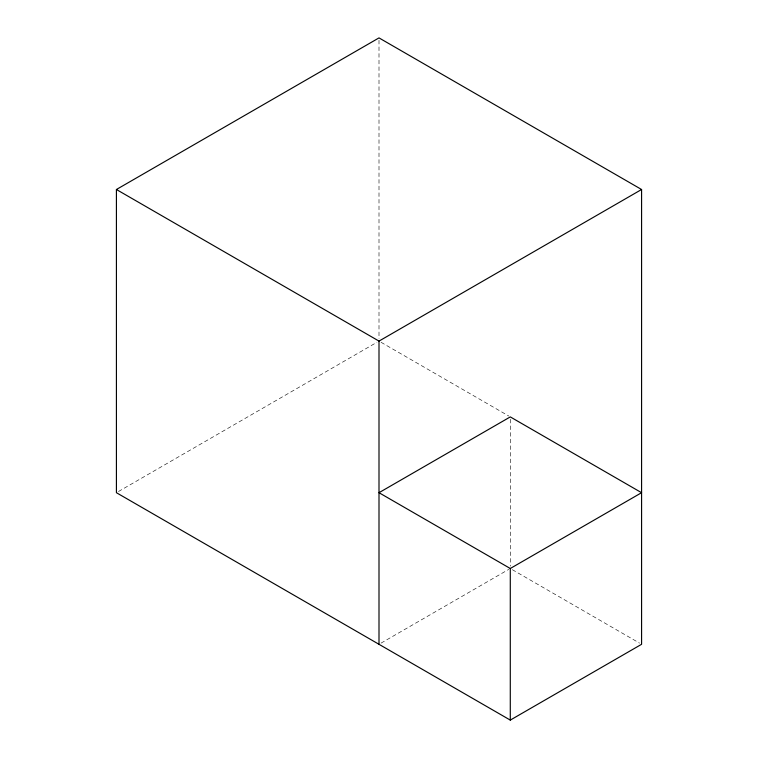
<?xml version="1.0" encoding="UTF-8"?>
<svg xmlns="http://www.w3.org/2000/svg" width="758" height="758" viewBox="0 0 758 758"><rect width="100%" height="100%" fill="white"/><g stroke="black" fill="none" stroke-linecap="round" stroke-linejoin="round"><path stroke-width="0.57" stroke-dasharray="3.79 2.84" d="M118.466 491.525L376.953 342.284M381.037 643.125L508.76 569.381M381.047 342.284L508.76 416.019M512.323 569.675L639.544 643.125M510.286 419.25L510.286 566.15M379 40.259L379 338.741"/><path stroke-width="1.14" d="M116.419 189.5L379 37.9L641.581 189.5L641.581 644.3L510.286 720.1L116.419 492.7L116.419 189.5L379 341.1L641.581 189.5M510.286 568.5L641.581 492.7L510.286 416.9L379 492.7L510.286 568.5L510.286 720.1M379 341.1L379 644.3"/></g></svg>
